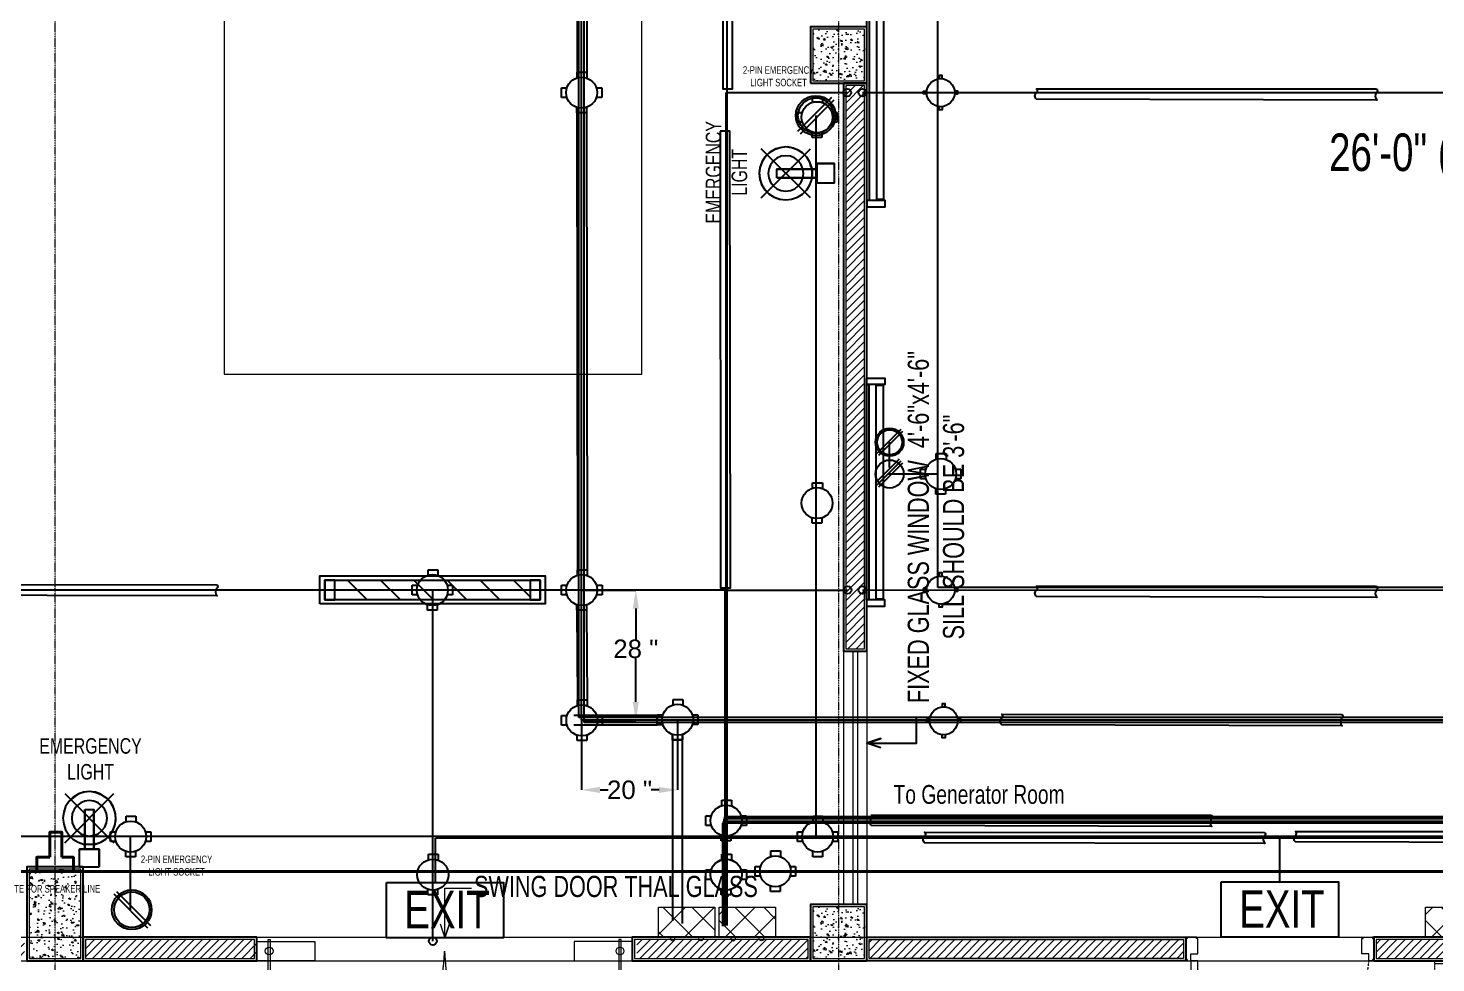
# Model space of a CAD drawing. Header units: inches. Extents: x -49881 to 95347, y -45374 to 27845.
# Drawn here: x 15659 to 23279, y 11811 to 16871 of the extents above; entities that cross this region are included whole.
import ezdxf

# ---------------------------------------------------------------- set-up
doc = ezdxf.new("R2010")
doc.units = ezdxf.units.IN
doc.header["$MEASUREMENT"] = 0
for name, pattern in [('DASH', [0.35, 0.25, -0.1]), ('DASHED', [0.75, 0.5, -0.25]), ('PHANTOMX2', [5, 2.5, -0.5, 0.5, -0.5, 0.5, -0.5])]:
    doc.linetypes.add(name, pattern=pattern)
doc.layers.get('Defpoints').update_dxf_attribs({"lineweight": 0})
for name, color, linetype in [('Cables', 7, 'Continuous'), ('COLLUM', 1, 'Continuous'), ('Layer 1', 7, 'Continuous'), ('Lights', 7, 'Continuous'), ('PVC Conduits and Circular Boxes', 7, 'Continuous'), ('Sockets', 7, 'Continuous'), ('wall 05', 3, 'Continuous')]:
    doc.layers.add(name, color=color, linetype=linetype)
for name, color, linetype, lineweight in [('dim-8', 18, 'Continuous', 15), ('DOOR', 115, 'Continuous', 15), ('DOOR_GLASS', 144, 'Continuous', 15), ('FLOORTILE', 40, 'Continuous', 9), ('Glass', 142, 'Continuous', 9), ('grid', 9, 'Continuous', 13), ('HACTH', 8, 'Continuous', 9), ('Parapet', 253, 'Continuous', 15), ('Plaster Line', 9, 'Continuous', 15), ('R_Hatch', 8, 'Continuous', 9), ('Sunshed', 5, 'Continuous', 15), ('Switchboard', 30, 'Continuous', 13), ('Text', 252, 'Continuous', 15), ('Text-02', 253, 'Continuous', 15), ('WINDOW', 140, 'Continuous', 9)]:
    doc.layers.add(name, color=color, linetype=linetype, lineweight=lineweight)
doc.styles.get("Standard").update_dxf_attribs({"font": 'arial.ttf'})
doc.styles.add('Swiss721', font='swisscl.ttf')
doc.dimstyles.get("Standard").update_dxf_attribs({"dimtxt": 100, "dimasz": 100, "dimexe": 0.18, "dimexo": 0.0625, "dimgap": 0.09, "dimtad": 0, "dimtih": 1, "dimtoh": 1, "dimdec": 0, "dimlfac": 0.03937, "dimzin": 0, "dimdsep": 46, "dimtxsty": 'Standard', "dimcen": 0.09, "dimclrd": 5, "dimclre": 5, "dimclrt": 256, "dimadec": 0, "dimazin": 0, "dimtfac": 1, "dimtdec": 0, "dimtofl": 0, "dimtmove": 0, "dimatfit": 3, "dimfxl": 1, "dimtolj": 1, "dimtzin": 0, "dimarcsym": 0})
pattern_1 = [(45, (-3568904.924, -4343165.375), (-22.4506403, 22.4506403), [])]

# ---------------------------------------------------------------- blocks, each defined once
blk = doc.blocks.new('A$C5AAA0143')
at = {"layer": 'Defpoints'}
for points in [[(-39.75, 5), (-40, 5), (-40, 4.75), (-39.75, 4.75)], [(0, 5), (-0.25, 5), (-0.25, 4.75), (0, 4.75)], [(-39.75, 0.25), (-40, 0.25), (-40, 0), (-39.75, 0)], [(0, 0.25), (-0.25, 0.25), (-0.25, 0), (0, 0)]]:
    blk.add_lwpolyline(points, close=True, dxfattribs=at)
at = {"layer": 'DOOR'}
for points in [[(-1.75, 10), (-2, 10), (-2, 11), (-2.5, 11), (-2.5, 5), (-1, 5), (-1, 11), (-1.5, 11), (-1.5, 10), (-1.75, 10), (-1.5, 10), (-1.5, 11), (-1, 11), (-1, 33.99), (-1.5, 33.99), (-1.5, 34.99), (-2, 34.99), (-2, 33.99), (-2.5, 33.99), (-2.5, 11), (-2.5, 39.99), (-1, 39.99), (-1, 33.99)], [(-39, 5), (-39, 3.5), (-37.5, 3.5), (-37.5, 0.25), (-37.75, 0.25), (-37.75, 0), (-39.75, 0), (-39.75, 0.25), (-40, 0.25), (-40, 4.75), (-39.75, 4.75), (-39.75, 5), (-39, 5)], [(-1, 5), (-1, 3.5), (-2.5, 3.5), (-2.5, 0.25), (-2.25, 0.25), (-2.25, 0), (-0.25, 0), (-0.25, 0.25), (0, 0.25), (0, 4.75), (-0.25, 4.75), (-0.25, 5), (-1, 5)]]:
    blk.add_lwpolyline(points, dxfattribs=at)
at = {"layer": 'DOOR', "linetype": 'DASHED', "lineweight": 0}
blk.add_arc((-0.49, 1.36), 38.68, 92.9729, 174.603, dxfattribs=at)
at = {"layer": 'HACTH', "lineweight": 0, "ltscale": 10}
for p, q in [((-1.5, 5), (-39, 5)), ((-2.25, 0), (-37.75, 0))]:
    blk.add_line(p, q, dxfattribs=at)
blk = doc.blocks.new('Switchboard')
at = {"layer": 'Switchboard'}
h = blk.add_hatch(dxfattribs=at)
h.set_pattern_fill('ANSI37', color=256, scale=35, angle=180)
h.set_pattern_definition([(225, (274.6596, 452.794), (3.093592, -3.093592), []), (315, (274.6596, 452.794), (3.093592, 3.093592), [])])
h.paths.add_polyline_path([(0, 6.41), (0, 0), (12.06, 0), (12.06, 6.41)])
blk.add_lwpolyline([(12.06, 0), (0, 0), (0, 6.41), (12.06, 6.41)], close=True, dxfattribs=at)
for points in [[(2.55, 0), (2.55, -0.28, 1), (3.48, -0.28), (3.48, 0)], [(9.52, 0), (9.52, -0.28, -1), (8.58, -0.28), (8.58, 0)]]:
    blk.add_lwpolyline(points, format="xyb", dxfattribs=at)
blk = doc.blocks.new('A$C63C712C3')
at = {"ltscale": 2}
for p, q in [((39.8, 42), (33.8, 42)), ((39.8, 15.9), (33.8, 15.9)), ((1230.6, 42), (1236.6, 42)), ((1230.6, 15.9), (1236.6, 15.9))]:
    blk.add_line(p, q, dxfattribs=at)
for points in [[(35.5, 102.6), (0, 102.6), (0, 0), (35.5, 0)], [(35.5, 102.6), (1235.5, 102.6), (1235.5, 90.2), (35.5, 90.2)], [(1235.5, 102.6), (1270.9, 102.6), (1270.9, 0), (1235.5, 0)], [(39.8, 47.6), (1230.6, 47.6), (1230.6, 10.1), (39.8, 10.1)]]:
    blk.add_lwpolyline(points, close=True, dxfattribs=at)
blk = doc.blocks.new('*D185')
at = {"color": 5, "lineweight": -2, "transparency": 16777216}
for p, q in [((18654.1, 13124.2), (18654.1, 12747.3)), ((19174, 13127.2), (19174, 12747.3)), ((18754.1, 12747.5), (18797.4, 12747.5)), ((19074, 12747.5), (19030.7, 12747.5))]:
    blk.add_line(p, q, dxfattribs=at)
at = {"color": 5, "transparency": 16777216}
for points in [[(18754.1, 12764.1), (18754.1, 12730.8), (18654.1, 12747.5)], [(19074, 12764.1), (19074, 12730.8), (19174, 12747.5)]]:
    blk.add_solid(points, dxfattribs=at)
at = {"layer": 'Defpoints', "color": 0, "transparency": 16777216}
for p in [(18654.1, 13124.2), (19174, 13127.3), (19174, 12747.5)]:
    blk.add_point(p, dxfattribs=at)
at = {"transparency": 16777216, "insert": (18914, 12747.5), "char_height": 100, "attachment_point": 5}
blk.add_mtext('\\A1;20 "', dxfattribs=at)
blk = doc.blocks.new('*D186')
at = {"color": 5, "lineweight": -2, "transparency": 16777216}
for p, q in [((18654.2, 13829.2), (18948.1, 13829.2)), ((18947.9, 13729.2), (18947.9, 13561.6)), ((18947.9, 13224.2), (18947.9, 13459.3)), ((18654.2, 13124.2), (18948.1, 13124.2))]:
    blk.add_line(p, q, dxfattribs=at)
at = {"color": 5, "transparency": 16777216}
for points in [[(18931.3, 13729.2), (18964.6, 13729.2), (18947.9, 13829.2)], [(18931.3, 13224.2), (18964.6, 13224.2), (18947.9, 13124.2)]]:
    blk.add_solid(points, dxfattribs=at)
at = {"layer": 'Defpoints', "color": 0, "transparency": 16777216}
for p in [(18654.1, 13829.2), (18947.9, 13829.2), (18654.1, 13124.2)]:
    blk.add_point(p, dxfattribs=at)
at = {"transparency": 16777216, "insert": (18947.9, 13510.5), "char_height": 100, "attachment_point": 5}
blk.add_mtext('\\A1;28 "', dxfattribs=at)

msp = doc.modelspace()

# ---------------------------------------------------------------- hatches: boundary and pattern name
at = {"layer": 'HACTH', "lineweight": 0}
h = msp.add_hatch(dxfattribs=at)
h.set_pattern_fill('AR-CONC', color=256, scale=12.7, style=0)
h.set_pattern_definition([(50, (-3419779.37, -4365799.64), (91.0920432, -7.9695211), [9.525, -104.775]), (355, (-3419779.37, -4365799.64), (-17.6214194, 95.528401), [7.62, -83.82]), (100.4514, (-3419771.78, -4365800.305), (73.4706915, 87.5588218), [8.0950041, -89.0450482]), (46.1842, (-3419779.37, -4365774.24), (135.5396132, -21.0209148), [14.2875, -157.1625]), (96.6356, (-3419768.07, -4365775.99), (118.7021636, 123.7129696), [12.1425066, -133.567551]), (351.1842, (-3419779.37, -4365774.24), (118.702067, 123.7130623), [11.43, -125.73]), (21, (-3419766.67, -4365780.59), (75.8071956, -51.1325991), [9.525, -104.775]), (326, (-3419766.67, -4365780.59), (30.9010472, 92.0940557), [7.62, -83.82]), (71.4514, (-3419760.35, -4365784.85), (106.7082738, 40.9613731), [8.0950041, -89.0450482]), (37.5, (-3419779.368, -4365799.64), (1.54430163, 42.27751944), [0, -82.804, 0, -85.09, 0, -84.1375]), (7.5, (-3419779.37, -4365799.64), (33.40983126, 50.0902874), [0, -48.514, 0, -80.899, 0, -32.0675]), (327.5, (-3419807.69, -4365799.64), (67.7954494, -2.8644687), [0, -31.75, 0, -99.06, 0, -131.445]), (317.5, (-3419820.39, -4365799.64), (74.0646435, 12.71333276), [0, -41.275, 0, -65.786, 0, -93.345])])
h.paths.add_polyline_path([(20186.1, 16864.5), (19906.7, 16864.5), (19906.7, 16585.1), (20186.1, 16585.1)])
h = msp.add_hatch(dxfattribs=at)
h.set_pattern_fill('ANSI31', color=256, scale=254, style=0)
h.set_pattern_definition(pattern_1)
h.paths.add_polyline_path([(20186.1, 16559.7), (20084.5, 16559.7), (20084.5, 13511.7), (20186.1, 13511.7)])
h = msp.add_hatch(dxfattribs=at)
h.set_pattern_fill('AR-CONC', color=256, scale=12.7, style=0)
h.set_pattern_definition([(50, (-3418839.57, -4370549.44), (91.0920432, -7.9695211), [9.525, -104.775]), (355, (-3418839.57, -4370549.44), (-17.6214194, 95.528401), [7.62, -83.82]), (100.4514, (-3418831.98, -4370550.105), (73.4706915, 87.5588218), [8.0950041, -89.0450482]), (46.1842, (-3418839.57, -4370524.04), (135.5396132, -21.0209148), [14.2875, -157.1625]), (96.6356, (-3418828.27, -4370525.79), (118.7021636, 123.7129696), [12.1425066, -133.567551]), (351.1842, (-3418839.57, -4370524.04), (118.702067, 123.7130623), [11.43, -125.73]), (21, (-3418826.87, -4370530.39), (75.8071956, -51.1325991), [9.525, -104.775]), (326, (-3418826.87, -4370530.39), (30.9010472, 92.0940557), [7.62, -83.82]), (71.4514, (-3418820.55, -4370534.65), (106.7082738, 40.9613731), [8.0950041, -89.0450482]), (37.5, (-3418839.568, -4370549.44), (1.54430163, 42.27751944), [0, -82.804, 0, -85.09, 0, -84.1375]), (7.5, (-3418839.57, -4370549.44), (33.40983126, 50.0902874), [0, -48.514, 0, -80.899, 0, -32.0675]), (327.5, (-3418867.89, -4370549.44), (67.7954494, -2.8644687), [0, -31.75, 0, -99.06, 0, -131.445]), (317.5, (-3418880.59, -4370549.44), (74.0646435, 12.71333276), [0, -41.275, 0, -65.786, 0, -93.345])])
h.paths.add_polyline_path([(15664.9, 11835.3), (15944.3, 11835.3), (15944.3, 12317.9), (15664.9, 12317.9)])
h = msp.add_hatch(dxfattribs=at)
h.set_pattern_fill('AR-CONC', color=256, scale=12.7, style=0)
h.set_pattern_definition([(50, (-3419779.37, -4370549.44), (91.0920432, -7.9695211), [9.525, -104.775]), (355, (-3419779.37, -4370549.44), (-17.6214194, 95.528401), [7.62, -83.82]), (100.4514, (-3419771.78, -4370550.105), (73.4706915, 87.5588218), [8.0950041, -89.0450482]), (46.1842, (-3419779.37, -4370524.04), (135.5396132, -21.0209148), [14.2875, -157.1625]), (96.6356, (-3419768.07, -4370525.79), (118.7021636, 123.7129696), [12.1425066, -133.567551]), (351.1842, (-3419779.37, -4370524.04), (118.702067, 123.7130623), [11.43, -125.73]), (21, (-3419766.67, -4370530.39), (75.8071956, -51.1325991), [9.525, -104.775]), (326, (-3419766.67, -4370530.39), (30.9010472, 92.0940557), [7.62, -83.82]), (71.4514, (-3419760.35, -4370534.65), (106.7082738, 40.9613731), [8.0950041, -89.0450482]), (37.5, (-3419779.368, -4370549.44), (1.54430163, 42.27751944), [0, -82.804, 0, -85.09, 0, -84.1375]), (7.5, (-3419779.37, -4370549.44), (33.40983126, 50.0902874), [0, -48.514, 0, -80.899, 0, -32.0675]), (327.5, (-3419807.69, -4370549.44), (67.7954494, -2.8644687), [0, -31.75, 0, -99.06, 0, -131.445]), (317.5, (-3419820.39, -4370549.44), (74.0646435, 12.71333276), [0, -41.275, 0, -65.786, 0, -93.345])])
h.paths.add_polyline_path([(20186.1, 12114.7), (19906.7, 12114.7), (19906.7, 11835.3), (20186.1, 11835.3)])
h = msp.add_hatch(dxfattribs=at)
h.set_pattern_fill('ANSI31', color=256, scale=254, style=0)
h.set_pattern_definition([(45, (-3822418.45, -4306135.633), (-22.4506403, 22.4506403), [])])
h.paths.add_polyline_path([(8197.3, 11835.3), (8197.3, 11936.9), (7790.9, 11936.9), (7790.9, 11835.3)])
h.paths.add_polyline_path([(11550.1, 11835.3), (11550.1, 11936.9), (11143.7, 11936.9), (11143.7, 11835.3)])
h.paths.add_polyline_path([(11880.3, 11936.9), (11880.3, 11835.3), (12286.7, 11835.3), (12286.7, 11936.9)])
h.paths.add_polyline_path([(15639.5, 11835.3), (15639.5, 11936.9), (15233.1, 11936.9), (15233.1, 11835.3)])
h.paths.add_polyline_path([(16896.8, 11835.3), (16896.8, 11936.9), (15969.7, 11936.9), (15969.7, 11835.3)])
h.paths.add_polyline_path([(18954.2, 11936.9), (18954.2, 11835.3), (19881.3, 11835.3), (19881.3, 11936.9)])
h.paths.add_polyline_path([(22954.7, 11936.9), (22954.7, 11835.3), (24072.3, 11835.3), (24072.3, 11936.9)])
h = msp.add_hatch(dxfattribs=at)
h.set_pattern_fill('ANSI31', color=256, scale=254, style=0)
h.set_pattern_definition(pattern_1)
h.paths.add_polyline_path([(20211.5, 11936.9), (20211.5, 11835.3), (21913.3, 11835.3), (21913.3, 11936.9)])
at = {"layer": 'Lights'}
h = msp.add_hatch(dxfattribs=at)
h.set_pattern_fill('ANSI31', color=256, scale=1016, angle=270)
h.set_pattern_definition([(315, (15242.31, 19619.15), (89.8026, 89.8026), [])])
h.paths.add_polyline_path([(18375.2, 13775.8), (18375.2, 13882.5), (17318.3, 13882.5), (17318.3, 13775.8)])
at = {"layer": 'R_Hatch', "lineweight": 0}
h = msp.add_hatch(dxfattribs=at)
h.set_pattern_fill('ANSI31', color=256, scale=381, angle=315, style=0)
h.set_pattern_definition([(0, (-3568904.924, -4343165.375), (1e-14, 47.625), [])])
h.paths.add_polyline_path([(13038.4, 9689), (13038.4, 10603.4), (3853.9, 10603.4), (3853.9, 11822.6), (3536.4, 11822.6), (3231.6, 9689)])
h.paths.add_polyline_path([(23767.5, 9689), (23462.7, 11822.6), (23272.2, 11822.6), (23272.2, 10603.4), (13105.9, 10603.4), (12970.9, 9689)])
h.paths.add_polyline_path([(3562.7, 11621.4), (3562.7, 11759.1), (3717.2, 11759.1), (3717.2, 11621.4)], flags=16)
h.paths.add_polyline_path([(14408, 9707.6), (14408, 9975.1)], flags=16)
at = {"layer": 'Switchboard'}
h = msp.add_hatch(dxfattribs=at)
h.set_pattern_fill('ANSI37', color=256, scale=889, angle=180)
h.set_pattern_definition([(225, (26374.57, 23450.52), (78.5772, -78.5772), []), (315, (26374.57, 23450.52), (78.5772, 78.5772), [])])
h.paths.add_polyline_path([(19398.2, 12112.3), (19398.2, 11949.6), (19704.6, 11949.6), (19704.6, 12112.3)])
h = msp.add_hatch(dxfattribs=at)
h.set_pattern_fill('ANSI37', color=256, scale=889, angle=180)
h.set_pattern_definition([(225, (30199.38, 23450.52), (78.5772, -78.5772), []), (315, (30199.38, 23450.52), (78.5772, 78.5772), [])])
h.paths.add_polyline_path([(23223, 12112.3), (23223, 11949.6), (23529.4, 11949.6), (23529.4, 12112.3)])

# ---------------------------------------------------------------- linework, layer by layer
for p, q in [((19905.2, 16469.4), (19905.2, 16499.1)), ((19905.2, 16499.1), (19957.6, 16499.1)), ((19957.6, 16499.1), (19957.7, 16467.7)), ((19819.4, 16362.5), (19819.4, 16415)), ((19819.4, 16415), (19849.1, 16415)), ((20008.9, 16415), (20038.6, 16415)), ((20038.6, 16415), (20038.6, 16362.5)), ((19849.1, 16362.5), (19819.4, 16362.5)), ((19902.6, 16279.2), (19902.6, 16308.9)), ((19955.1, 16308.9), (19955.1, 16279.2)), ((20038.6, 16362.5), (20008.9, 16362.5)), ((19955.1, 16279.2), (19902.6, 16279.2)), ((16323.1, 12468.3), (16293.4, 12468.3))]:
    msp.add_line(p, q)
at = {"color": 4}
for points in [[(17597.7, 12246.6), (18231.3, 12246.6), (18231.3, 11946.3), (17597.7, 11946.3)], [(22117.2, 12249.9), (22750.8, 12249.9), (22750.8, 11949.6), (22117.2, 11949.6)]]:
    msp.add_lwpolyline(points, close=True, dxfattribs=at)
for centre, radius in [((20091.9, 16521.6), 21.1), ((20174.6, 16521.6), 21.1), ((19928.9, 16388.7), 84.1), ((20094, 13829.2), 21.1), ((20174.6, 13829.2), 21.1), ((17849, 11928.9), 21.1)]:
    msp.add_circle(centre, radius)
at = {"layer": 'Cables', "color": 190}
for p, q in [((18640.2, 13140.1), (18640.2, 19216.4)), ((18654.1, 13124.2), (18654.1, 19227)), ((18668.4, 13111.5), (18668.4, 19235.9)), ((28024.1, 13140.1), (18640.2, 13140.1)), ((28024.1, 13124.2), (18654.1, 13124.2)), ((28024.1, 13111.5), (18668.4, 13111.5))]:
    msp.add_line(p, q, dxfattribs=at)
at = {"layer": 'Cables', "color": 3}
for p, q in [((19442.1, 12013.1), (19442.1, 19214)), ((19436.8, 12013.1), (19436.8, 16521.6)), ((19438.9, 16521.6), (20091.9, 16521.6)), ((20174.6, 16521.6), (26258.6, 16522.5)), ((19432, 16446), (19432, 16447.1)), ((19438.9, 13829.2), (3344.1, 13829.2)), ((17849, 11928.9), (17849, 13829.2)), ((19432, 12013.1), (19432, 13829.2)), ((19438.9, 13829.2), (20094, 13829.2)), ((20174.6, 13829.2), (26258.6, 13830.1))]:
    msp.add_line(p, q, dxfattribs=at)
at = {"layer": 'Cables', "color": 1}
for p, q in [((20583.5, 14457.4), (20583.5, 18491.8)), ((20321.9, 14492.9), (20321.9, 14629.4)), ((20583.5, 14457.4), (20313, 14457.4)), ((20583.5, 13842.2), (20583.5, 14457.4)), ((23540, 13842.2), (20583.5, 13842.2)), ((28133.3, 12576.8), (19421.3, 12576.8)), ((19421.3, 12576.8), (19421.3, 12009.7)), ((28133.3, 12590.4), (19424.5, 12590.4)), ((19424.5, 12590.4), (19424.5, 12009.7)), ((28133.3, 12601.7), (19427.7, 12601.7)), ((19427.7, 12601.7), (19427.7, 12009.7)), ((28133.3, 12567), (19417.5, 12567)), ((19417.5, 12567), (19417.5, 12009.7))]:
    msp.add_line(p, q, dxfattribs=at)
at = {"layer": 'Cables', "color": 6}
for p, q in [((19922, 16397.5), (19922, 12494.5)), ((28133.3, 12494.5), (12090.9, 12494.5)), ((16213.4, 12092.5), (16213.4, 12494.5)), ((28133.3, 12487.1), (17864.2, 12487.1)), ((17864.2, 12249.9), (17864.2, 12487.1)), ((22434, 12249.9), (22434, 12487.1))]:
    msp.add_line(p, q, dxfattribs=at)
at = {"layer": 'Cables'}
for p, q in [((18611.8, 13152.2), (19063.9, 13152.2)), ((18613.1, 13099.7), (19063.9, 13099.7)), ((19147.1, 13016.4), (19147.1, 12039.5)), ((19199.6, 13016.4), (19199.6, 12025.1))]:
    msp.add_line(p, q, dxfattribs=at)
at = {"layer": 'Cables', "color": 5, "lineweight": 40}
msp.add_line((7625.8, 12306.7), (25726, 12306.7), dxfattribs=at)
at = {"layer": 'Cables'}
for points in [[(19415.1, 19014), (19418.7, 16541.5), (19471.1, 16541.5), (19467.6, 19014), (19415.1, 19014)], [(19403.7, 16313.7), (19407.2, 13841.2), (19459.7, 13841.2), (19456.1, 16313.7), (19403.7, 16313.7)]]:
    msp.add_lwpolyline(points, dxfattribs=at)
at = {"layer": 'Cables', "color": 5, "lineweight": 40}
for points in [[(15776.8, 12382.9), (15776.8, 12519.4), (15840, 12519.4), (15840, 12382.9)], [(15840, 12382.9), (15903.7, 12382.9), (15903.7, 12306.7), (15705.5, 12306.7), (15705.5, 12382.9), (15776.8, 12382.9)]]:
    msp.add_lwpolyline(points, dxfattribs=at)
at = {"layer": 'COLLUM', "linetype": 'Continuous', "ltscale": 10}
for points in [[(19894, 16572.4), (20198.8, 16572.4), (20198.8, 16877.2), (19894, 16877.2)], [(15652.2, 11822.6), (15957, 11822.6), (15957, 12330.6), (15652.2, 12330.6)], [(19894, 11822.6), (20198.8, 11822.6), (20198.8, 12127.4), (19894, 12127.4)]]:
    msp.add_lwpolyline(points, close=True, dxfattribs=at)
at = {"layer": 'DOOR_GLASS'}
for points in [[(16896.8, 11927.2), (17210.8, 11927.2), (17210.8, 11822.6), (16896.8, 11822.6)], [(16956.9, 10906.7), (16956.9, 11936.9), (16969.5, 11936.9), (16969.5, 10906.7)], [(18928.8, 11927.2), (18614.8, 11927.2), (18614.8, 11822.6), (18928.8, 11822.6)], [(18868.7, 10906.7), (18868.7, 11936.9), (18856.1, 11936.9), (18856.1, 10906.7)]]:
    msp.add_lwpolyline(points, close=True, dxfattribs=at)
for centre in [(16963.2, 11875.4), (18862.4, 11875.4)]:
    msp.add_circle(centre, 20.9, dxfattribs=at)
for centre, start, end in [((16918.5, 11900), 272.94074, 358.55127), ((18907.2, 11900), 181.44873, 267.05926)]:
    msp.add_arc(centre, 994.7, start, end, dxfattribs=at)
at = {"layer": 'FLOORTILE', "linetype": 'Continuous', "ltscale": 10}
msp.add_lwpolyline([(16719, 14997.6), (18979.6, 14997.6), (18979.6, 20077.6), (16719, 20077.6)], close=True, dxfattribs=at)
msp.add_lwpolyline([(17889.2, 12022.1), (17914.5, 11946.3), (17939.7, 12022.1), (17914.5, 11946.3), (17914.5, 12215.4), (18058.4, 12215.4)], dxfattribs=at)
at = {"layer": 'Glass'}
for points in [[(20122.6, 13499), (20122.6, 12127.4)], [(20148, 13499), (20148, 12127.4)]]:
    msp.add_lwpolyline(points, dxfattribs=at)
at = {"layer": 'grid', "linetype": 'PHANTOMX2', "ltscale": 0.2}
for points in [[(15804.6, 11341.4), (15804.6, 21902)], [(20046.4, 11341.4), (20046.4, 21902)]]:
    msp.add_lwpolyline(points, dxfattribs=at)
at = {"layer": 'Layer 1', "color": 1}
for points in [[(19770.3, 16227.7), (19736.9, 16225.6), (19705.5, 16217.2), (19676.2, 16200.5), (19653.1, 16179.6), (19634.3, 16152.4), (19621.8, 16121), (19615.5, 16089.6), (19619.7, 16056.1), (19628, 16024.7), (19646.9, 15997.5), (19667.8, 15974.5), (19697.1, 15955.7), (19726.4, 15945.2), (19759.9, 15941)], [(19759.9, 16227.7), (19728.5, 16223.5), (19697.1, 16213), (19669.9, 16196.3), (19646.9, 16173.3), (19630.1, 16146.1), (19619.7, 16116.8), (19615.5, 16083.3), (19619.7, 16051.9), (19630.1, 16022.6), (19646.9, 15995.4), (19669.9, 15972.4), (19697.1, 15955.7), (19728.5, 15945.2), (19759.9, 15941), (19791.3, 15945.2), (19822.6, 15955.7), (19849.8, 15972.4), (19872.9, 15995.4), (19889.6, 16022.6), (19900, 16051.9), (19902.1, 16083.3), (19900, 16116.8), (19889.6, 16146.1), (19872.9, 16173.3), (19849.8, 16196.3), (19822.6, 16213), (19791.3, 16223.5), (19759.9, 16227.7)], [(19893.8, 15951.5), (19625.9, 16217.2)], [(19625.9, 15951.5), (19893.8, 16217.2)], [(19759.9, 16179.6), (19734.8, 16177.5), (19711.7, 16167), (19692.9, 16152.4), (19676.2, 16131.4), (19667.8, 16108.4), (19663.6, 16083.3), (19667.8, 16060.3), (19676.2, 16037.3), (19692.9, 16016.4), (19711.7, 16001.7), (19734.8, 15991.2), (19759.9, 15989.1), (19785, 15991.2), (19808, 16001.7), (19826.8, 16016.4), (19843.6, 16037.3), (19851.9, 16060.3), (19856.1, 16083.3), (19851.9, 16108.4), (19843.6, 16131.4), (19826.8, 16152.4), (19808, 16167), (19785, 16177.5), (19759.9, 16179.6)], [(19898, 16118.9), (19889.6, 16146.1), (19872.9, 16173.3), (19851.9, 16194.2), (19826.8, 16211), (19799.6, 16221.4), (19770.3, 16227.7)], [(19927.3, 16108.4), (19927.3, 16060.3), (19711.7, 16060.3)], [(19927.3, 16108.4), (19711.7, 16108.4), (19912.6, 16108.4), (19927.3, 16108.4), (19927.3, 16060.3)], [(19711.7, 16060.3), (19711.7, 16108.4)], [(19711.7, 16060.3), (19711.7, 16108.4)], [(19898, 16118.9), (19902.1, 16108.4), (19902.1, 16060.3)], [(20023.5, 16031), (19927.3, 16031), (19927.3, 16137.7), (20023.5, 16137.7)], [(20023.5, 16137.7), (19927.3, 16137.7)], [(19927.3, 16137.7), (19927.3, 16031)], [(20023.5, 16031), (20023.5, 16137.7)], [(19711.7, 16060.3), (19927.3, 16060.3)], [(16133.5, 12583.7), (16131.4, 12617.2), (16123, 12648.6), (16106.3, 12677.9), (16085.4, 12700.9), (16058.1, 12719.7), (16026.8, 12732.3), (15995.4, 12738.6), (15961.9, 12734.4), (15930.5, 12726), (15903.3, 12707.2), (15880.3, 12686.2), (15861.5, 12657), (15851, 12627.7), (15846.8, 12594.2)], [(16133.5, 12594.2), (16129.3, 12625.6), (16118.8, 12657), (16102.1, 12684.2), (16079.1, 12707.2), (16051.9, 12723.9), (16022.6, 12734.4), (15989.1, 12738.6), (15957.7, 12734.4), (15928.4, 12723.9), (15901.2, 12707.2), (15878.2, 12684.2), (15861.5, 12657), (15851, 12625.6), (15846.8, 12594.2), (15851, 12562.8), (15861.5, 12531.4), (15878.2, 12504.2), (15901.2, 12481.2), (15928.4, 12464.5), (15957.7, 12454), (15989.1, 12451.9), (16022.6, 12454), (16051.9, 12464.5), (16079.1, 12481.2), (16102.1, 12504.2), (16118.8, 12531.4), (16129.3, 12562.8), (16133.5, 12594.2)], [(15857.3, 12460.3), (16123, 12728.1)], [(15857.3, 12728.1), (16123, 12460.3)], [(16085.4, 12594.2), (16083.3, 12619.3), (16072.8, 12642.3), (16058.1, 12661.1), (16037.2, 12677.9), (16014.2, 12686.2), (15989.1, 12690.4), (15966.1, 12686.2), (15943.1, 12677.9), (15922.1, 12661.1), (15907.5, 12642.3), (15897, 12619.3), (15894.9, 12594.2), (15897, 12569.1), (15907.5, 12546.1), (15922.1, 12527.2), (15943.1, 12510.5), (15966.1, 12502.1), (15989.1, 12497.9), (16014.2, 12502.1), (16037.2, 12510.5), (16058.1, 12527.2), (16072.8, 12546.1), (16083.3, 12569.1), (16085.4, 12594.2)], [(15966.1, 12642.3), (15966.1, 12426.8)], [(16014.2, 12426.8), (15966.1, 12426.8), (15966.1, 12642.3)], [(16014.2, 12426.8), (16014.2, 12642.3), (16014.2, 12441.4), (16014.2, 12426.8), (15966.1, 12426.8)], [(15966.1, 12642.3), (16014.2, 12642.3)], [(15966.1, 12642.3), (16014.2, 12642.3)], [(16024.7, 12456.1), (16051.9, 12464.5), (16079.1, 12481.2), (16100, 12502.1), (16116.7, 12527.2), (16127.2, 12554.4), (16133.5, 12583.7)], [(15936.8, 12330.6), (15936.8, 12426.8), (16043.5, 12426.8), (16043.5, 12330.6)], [(16043.5, 12426.8), (15936.8, 12426.8)], [(16024.7, 12456.1), (16014.2, 12451.9), (15966.1, 12451.9)], [(16043.5, 12330.6), (16043.5, 12426.8)], [(15936.8, 12330.6), (16043.5, 12330.6)]]:
    msp.add_lwpolyline(points, dxfattribs=at)
at = {"layer": 'Lights'}
for points in [[(17237.2, 13754), (17237.2, 13906.4), (18456.4, 13906.4), (18456.4, 13754)], [(17263.9, 13775.8), (17263.9, 13882.5), (18429.6, 13882.5), (18429.6, 13775.8)], [(17263.9, 13882.5), (17263.9, 13775.8), (17318.3, 13775.8), (17318.3, 13882.5)], [(18375.2, 13882.5), (18375.2, 13775.8), (18429.6, 13775.8), (18429.6, 13882.5)]]:
    msp.add_lwpolyline(points, close=True, dxfattribs=at)
at = {"layer": 'Parapet'}
for points in [[(3231.6, 11822.6), (28253.2, 11822.6), (28253.2, 21119), (3231.6, 21119)], [(3358.6, 11949.6), (28126.2, 11949.6), (28126.2, 20992), (3358.6, 20992)]]:
    msp.add_lwpolyline(points, close=True, dxfattribs=at)
at = {"layer": 'Plaster Line'}
for points in [[(19906.7, 16585.1), (20186.1, 16585.1), (20186.1, 16864.5), (19906.7, 16864.5)], [(20186.1, 16559.7), (20084.5, 16559.7), (20084.5, 13511.7), (20186.1, 13511.7)], [(15664.9, 11835.3), (15944.3, 11835.3), (15944.3, 12317.9), (15664.9, 12317.9)], [(19906.7, 11835.3), (20186.1, 11835.3), (20186.1, 12114.7), (19906.7, 12114.7)], [(16884.1, 11936.9), (15969.7, 11936.9), (15969.7, 11835.3), (16884.1, 11835.3)], [(19881.3, 11936.9), (18941.5, 11936.9), (18941.5, 11835.3), (19881.3, 11835.3)], [(20211.5, 11936.9), (21913.3, 11936.9), (21913.3, 11835.3), (20211.5, 11835.3)], [(24072.3, 11936.9), (22954.7, 11936.9), (22954.7, 11835.3), (24072.3, 11835.3)]]:
    msp.add_lwpolyline(points, close=True, dxfattribs=at)
at = {"layer": 'PVC Conduits and Circular Boxes'}
for p, q in [((18627.1, 19104.4), (18630.6, 16631.9)), ((18679.5, 19104.4), (18683.1, 16631.9)), ((18630.6, 16602.2), (18630.6, 16631.9)), ((18630.6, 16631.9), (18683.1, 16631.9)), ((18683.1, 16631.9), (18683.2, 16600.5)), ((18544.9, 16495.3), (18544.9, 16547.8)), ((18544.9, 16547.8), (18574.6, 16547.8)), ((18734.3, 16547.8), (18764, 16547.8)), ((18764, 16547.8), (18764, 16495.3)), ((18574.6, 16495.3), (18544.9, 16495.3)), ((18764, 16495.3), (18734.3, 16495.3)), ((18628.1, 16412), (18628.1, 16441.7)), ((18680.5, 16412), (18628.1, 16412)), ((18628.1, 16412), (18631.6, 13939.5)), ((18680.5, 16441.7), (18680.5, 16412)), ((18680.5, 16412), (18684.1, 13939.5)), ((20574.6, 14538.1), (20574.6, 14567.8)), ((20574.6, 14567.8), (20627, 14567.8)), ((20627, 14567.8), (20627.1, 14536.4)), ((20488.8, 14431.2), (20488.8, 14483.6)), ((20488.8, 14483.6), (20518.5, 14483.6)), ((20678.2, 14483.6), (20707.9, 14483.6)), ((20707.9, 14483.6), (20707.9, 14431.2)), ((19905.2, 14380.7), (19905.2, 14410.3)), ((19905.2, 14410.3), (19957.6, 14410.3)), ((19957.6, 14410.3), (19957.7, 14378.9)), ((20518.5, 14431.2), (20488.8, 14431.2)), ((20707.9, 14431.2), (20678.2, 14431.2)), ((20572, 14347.9), (20572, 14377.6)), ((20624.5, 14347.9), (20572, 14347.9)), ((20624.5, 14377.6), (20624.5, 14347.9)), ((19902.6, 14190.5), (19902.6, 14220.2)), ((19955.1, 14190.5), (19902.6, 14190.5)), ((19955.1, 14220.2), (19955.1, 14190.5)), ((17823.1, 13909.8), (17823.1, 13939.5)), ((17823.1, 13939.5), (17875.5, 13939.5)), ((17875.5, 13939.5), (17875.6, 13908.1)), ((18631.6, 13909.8), (18631.6, 13939.5)), ((18631.6, 13939.5), (18684.1, 13939.5)), ((18684.1, 13939.5), (18684.2, 13908.1)), ((17737.3, 13802.9), (17737.3, 13855.4)), ((17737.3, 13855.4), (17767, 13855.4)), ((17767, 13802.9), (17737.3, 13802.9)), ((17956.5, 13802.9), (17926.6, 13802.9)), ((17926.8, 13855.4), (17956.5, 13855.4)), ((17956.5, 13855.4), (17956.5, 13802.9)), ((18545.9, 13802.9), (18545.9, 13855.4)), ((18545.9, 13855.4), (18575.6, 13855.4)), ((18575.6, 13802.9), (18545.9, 13802.9)), ((18735.3, 13855.4), (18765, 13855.4)), ((18765, 13802.9), (18735.3, 13802.9)), ((18765, 13855.4), (18765, 13802.9)), ((17820.5, 13719.6), (17820.5, 13749.3)), ((17873, 13719.6), (17820.5, 13719.6)), ((17873, 13749.3), (17873, 13719.6)), ((17873, 13749.3), (17873, 13719.6)), ((18629.1, 13719.6), (18629.1, 13749.3)), ((18681.6, 13719.6), (18629.1, 13719.6)), ((18629.1, 13719.6), (18631.7, 13236.3)), ((18681.6, 13749.3), (18681.6, 13719.6)), ((18681.6, 13719.6), (18684.1, 13236.3)), ((18632.3, 13204.5), (18632.3, 13234.2)), ((18632.3, 13234.2), (18684.7, 13234.2)), ((18684.7, 13234.2), (18684.8, 13202.8)), ((19150.3, 13207.9), (19150.3, 13237.6)), ((19150.3, 13237.6), (19202.8, 13237.6)), ((19202.8, 13237.6), (19202.9, 13206.2)), ((18546.5, 13097.6), (18546.5, 13150.1)), ((18546.5, 13150.1), (18576.2, 13150.1)), ((18735.9, 13150.1), (18765.6, 13150.1)), ((18765.6, 13150.1), (18765.6, 13097.6)), ((19063.9, 13099.7), (19063.9, 13152.2)), ((19063.9, 13152.2), (19093.6, 13152.2)), ((19064.6, 13101), (19064.6, 13153.5)), ((19064.6, 13153.5), (19094.2, 13153.5)), ((19254, 13153.5), (19283.7, 13153.5)), ((19283.7, 13153.5), (19283.7, 13101)), ((18576.2, 13097.6), (18546.5, 13097.6)), ((18629.7, 13014.4), (18629.7, 13044.1)), ((18682.2, 13044.1), (18682.2, 13014.4)), ((18765.6, 13097.6), (18735.9, 13097.6)), ((19093.6, 13099.7), (19063.9, 13099.7)), ((19094.2, 13101), (19064.6, 13101)), ((19147.1, 13016.4), (19147.1, 13046.1)), ((19147.7, 13017.7), (19147.7, 13047.4)), ((19199.6, 13046.1), (19199.6, 13016.4)), ((19200.2, 13047.4), (19200.2, 13017.7)), ((19283.7, 13101), (19254, 13101)), ((18682.2, 13014.4), (18629.7, 13014.4)), ((19199.6, 13016.4), (19147.1, 13016.4)), ((19200.2, 13017.7), (19147.7, 13017.7)), ((19413.1, 12661.7), (19413.1, 12691.4)), ((19413.1, 12691.4), (19465.6, 12691.4)), ((19465.6, 12691.4), (19465.7, 12660)), ((16189.8, 12575.2), (16189.8, 12604.9)), ((16189.8, 12604.9), (16242.2, 12604.9)), ((16242.2, 12604.9), (16242.3, 12573.5)), ((19327.4, 12554.8), (19327.4, 12607.3)), ((19327.4, 12607.3), (19357.1, 12607.3)), ((19516.8, 12607.3), (19546.5, 12607.3)), ((19546.5, 12607.3), (19546.5, 12554.8)), ((19908.3, 12575.2), (19908.3, 12604.9)), ((19908.3, 12604.9), (19960.8, 12604.9)), ((19960.8, 12604.9), (19960.9, 12573.5)), ((16104, 12468.3), (16104, 12520.8)), ((16104, 12520.8), (16133.7, 12520.8)), ((16293.4, 12520.8), (16323.1, 12520.8)), ((16323.1, 12520.8), (16323.1, 12468.3)), ((19357.1, 12554.8), (19327.4, 12554.8)), ((19410.6, 12471.6), (19410.6, 12501.3)), ((19463, 12501.3), (19463, 12471.6)), ((19546.5, 12554.8), (19516.8, 12554.8)), ((19822.6, 12468.3), (19822.6, 12520.8)), ((19822.6, 12520.8), (19852.3, 12520.8)), ((20012, 12520.8), (20041.7, 12520.8)), ((20041.7, 12520.8), (20041.7, 12468.3)), ((16133.7, 12468.3), (16104, 12468.3)), ((19463, 12471.6), (19410.6, 12471.6)), ((19852.3, 12468.3), (19822.6, 12468.3)), ((20041.7, 12468.3), (20012, 12468.3)), ((16187.2, 12385), (16187.2, 12414.7)), ((16239.7, 12385), (16187.2, 12385)), ((16239.7, 12414.7), (16239.7, 12385)), ((17825.3, 12369.3), (17825.3, 12399)), ((17825.3, 12399), (17877.8, 12399)), ((17877.8, 12399), (17877.9, 12367.6)), ((19413.1, 12369.5), (19413.1, 12399.2)), ((19413.1, 12399.2), (19465.6, 12399.2)), ((19413.1, 12369.3), (19413.1, 12399)), ((19413.1, 12399), (19465.6, 12399)), ((19465.6, 12399.2), (19465.7, 12367.8)), ((19465.6, 12399), (19465.7, 12367.6)), ((19679.5, 12387.4), (19679.5, 12417.1)), ((19679.5, 12417.1), (19731.9, 12417.1)), ((19731.9, 12417.1), (19732, 12385.7)), ((19905.8, 12385), (19905.8, 12414.7)), ((19958.3, 12385), (19905.8, 12385)), ((19958.3, 12414.7), (19958.3, 12385)), ((19327.4, 12262.6), (19327.4, 12315.1)), ((19327.4, 12315.1), (19357.1, 12315.1)), ((19516.8, 12315.1), (19546.5, 12315.1)), ((19546.5, 12315.1), (19546.5, 12262.6)), ((19593.7, 12280.5), (19593.7, 12332.9)), ((19593.7, 12332.9), (19623.4, 12332.9)), ((19623.4, 12280.5), (19593.7, 12280.5)), ((19783.1, 12332.9), (19812.8, 12332.9)), ((19812.8, 12280.5), (19783.1, 12280.5)), ((19812.8, 12332.9), (19812.8, 12280.5)), ((17822.7, 12179.1), (17822.7, 12208.8)), ((17875.2, 12208.8), (17875.2, 12179.1)), ((19357.1, 12262.6), (19327.4, 12262.6)), ((19410.6, 12179.3), (19410.6, 12209)), ((19410.6, 12179.1), (19410.6, 12208.8)), ((19463, 12209), (19463, 12179.3)), ((19463, 12208.8), (19463, 12179.1)), ((19546.5, 12262.6), (19516.8, 12262.6)), ((19676.9, 12197.2), (19676.9, 12226.9)), ((19729.4, 12197.2), (19676.9, 12197.2)), ((19729.4, 12226.9), (19729.4, 12197.2)), ((17875.2, 12179.1), (17822.7, 12179.1)), ((19463, 12179.3), (19410.6, 12179.3)), ((19463, 12179.1), (19410.6, 12179.1))]:
    msp.add_line(p, q, dxfattribs=at)
for points in [[(20605.8, 16597), (20605.8, 16614.2), (20590.7, 16614.2), (20590.7, 16597)], [(20522.7, 16514.8), (20505.5, 16515), (20505.7, 16530.1), (20522.9, 16529.9)], [(20673.8, 16514.8), (20691, 16515), (20690.8, 16530.1), (20673.6, 16529.9)], [(20605.8, 16446.1), (20605.8, 16428.9), (20590.7, 16428.9), (20590.7, 16446.1)], [(20605.8, 13904.6), (20605.8, 13921.8), (20590.7, 13921.8), (20590.7, 13904.6)], [(20522.7, 13822.4), (20505.5, 13822.6), (20505.7, 13837.7), (20522.9, 13837.5)], [(20673.8, 13822.4), (20691, 13822.6), (20690.8, 13837.7), (20673.6, 13837.5)], [(20605.8, 13753.7), (20605.8, 13736.5), (20590.7, 13736.5), (20590.7, 13753.7)], [(20621.6, 13196.9), (20621.6, 13214.1), (20606.5, 13214.1), (20606.5, 13196.9)], [(20538.6, 13114.7), (20521.3, 13114.8), (20521.5, 13129.9), (20538.7, 13129.7)], [(20689.6, 13114.7), (20706.8, 13114.8), (20706.6, 13129.9), (20689.4, 13129.7)], [(20621.6, 13046), (20621.6, 13028.8), (20606.5, 13028.8), (20606.5, 13046)]]:
    msp.add_lwpolyline(points, dxfattribs=at)
for points in [[(22956.8, 16542.1, -0.56347), (22956.8, 16521.8, 0.368601), (22959.1, 16480.9), (21116.7, 16486.1, -0.456322), (21116.8, 16521.8, 0.605884), (21116.8, 16542.8)], [(16679, 13858.4, -0.56347), (16679, 13838.2, 0.368601), (16681.2, 13797.3), (14838.8, 13802.4, -0.456322), (14839, 13838.2, 0.605884), (14839, 13859.1)], [(22956.8, 13849.7, -0.56347), (22956.8, 13829.4, 0.368601), (22959.1, 13788.5), (21116.7, 13793.7, -0.456322), (21116.8, 13829.4, 0.605884), (21116.8, 13850.4)], [(22768.5, 13155.9, -0.56347), (22768.5, 13135.7, 0.368601), (22770.8, 13094.8), (20928.4, 13099.9, -0.456322), (20928.5, 13135.7, 0.605884), (20928.5, 13156.6)], [(22063.3, 12610.7, -0.56347), (22063.3, 12590.4, 0.368601), (22065.5, 12549.5), (20223.2, 12554.6, -0.456322), (20223.3, 12590.4, 0.605884), (20223.3, 12611.4)], [(22351.1, 12517.8, -0.56347), (22351.1, 12497.6, 0.368601), (22353.4, 12456.7), (20511, 12461.8, -0.456322), (20511.1, 12497.6, 0.605884), (20511.1, 12518.5)], [(24358.6, 12521.5, -0.56347), (24358.6, 12501.3, 0.368601), (24360.8, 12460.4), (22518.4, 12465.5, -0.456322), (22518.6, 12501.3, 0.605884), (22518.6, 12522.2)]]:
    msp.add_lwpolyline(points, format="xyb", close=True, dxfattribs=at)
at = {"layer": 'PVC Conduits and Circular Boxes', "linetype": 'Continuous', "ltscale": 10}
msp.add_lwpolyline([(20274.6, 12974.6), (20198.8, 12999.8), (20274.6, 13025.1), (20198.8, 12999.8), (20468, 12999.8), (20468, 13143.8)], dxfattribs=at)
at = {"layer": 'PVC Conduits and Circular Boxes'}
for centre, radius in [((18654.3, 16521.6), 84.1), ((20598.3, 16521.6), 75.8), ((20598.3, 14457.4), 84.1), ((19928.9, 14300), 84.1), ((17846.8, 13829.1), 84.1), ((18655.3, 13829.2), 84.1), ((20598.3, 13829.2), 75.8), ((18655.9, 13123.9), 84.1), ((19174, 13127.3), 84.1), ((20614.1, 13121.4), 75.8), ((19436.8, 12581.1), 84.1), ((16213.4, 12494.5), 84.1), ((19932, 12494.5), 84.1), ((17849, 12288.6), 84.1), ((19436.8, 12288.8), 84.1), ((19436.8, 12288.6), 84.1), ((19703.1, 12306.7), 84.1)]:
    msp.add_circle(centre, radius, dxfattribs=at)
at = {"layer": 'Sockets', "color": 1}
for p, q in [((20007.4, 16495.4), (19823.8, 16311.8)), ((20020.7, 16480.6), (19837.1, 16296.9)), ((16136.5, 12197.6), (16320.1, 12014)), ((16121.6, 12184.3), (16305.2, 12000.7))]:
    msp.add_line(p, q, dxfattribs=at)
at = {"layer": 'Sockets', "color": 3}
for p, q in [((20382.1, 14698.5), (20252.6, 14569)), ((20391.5, 14688), (20261.9, 14558.5))]:
    msp.add_line(p, q, dxfattribs=at)
at = {"layer": 'Sockets', "color": 5}
for p, q in [((20372.7, 14536.9), (20243.2, 14407.4)), ((20382.1, 14526.5), (20252.6, 14396.9)), ((20391.5, 14516), (20261.9, 14386.5))]:
    msp.add_line(p, q, dxfattribs=at)
at = {"layer": 'Sockets', "color": 1}
for centre, radius in [((19922, 16397.5), 107.5), ((19922, 16397.5), 96.2), ((16219.5, 12098.9), 107.5), ((16219.5, 12098.9), 96.2)]:
    msp.add_circle(centre, radius, dxfattribs=at)
at = {"layer": 'Sockets', "color": 3}
for radius in [75.8, 67.9]:
    msp.add_circle((20321.9, 14629.4), radius, dxfattribs=at)
at = {"layer": 'Sockets', "color": 5}
msp.add_circle((20321.9, 14457.4), 75.8, dxfattribs=at)
at = {"layer": 'Sunshed', "linetype": 'DASH'}
msp.add_line((23272.2, 10603.4), (23272.2, 11822.6), dxfattribs=at)
at = {"layer": 'Switchboard'}
for points in [[(19704.6, 11949.6), (19398.2, 11949.6), (19398.2, 12112.3), (19704.6, 12112.3)], [(23529.4, 11949.6), (23223, 11949.6), (23223, 12112.3), (23529.4, 12112.3)]]:
    msp.add_lwpolyline(points, close=True, dxfattribs=at)
for points in [[(19462.9, 11949.6), (19462.9, 11942.5, 1), (19486.7, 11942.5), (19486.7, 11949.6)], [(19639.9, 11949.6), (19639.9, 11942.5, -1), (19616.1, 11942.5), (19616.1, 11949.6)]]:
    msp.add_lwpolyline(points, format="xyb", dxfattribs=at)
at = {"layer": 'wall 05'}
for points in [[(20198.8, 16572.4), (20071.8, 16572.4), (20071.8, 13499), (20198.8, 13499)], [(16896.8, 11949.6), (15957, 11949.6), (15957, 11822.6), (16896.8, 11822.6)], [(19894, 11949.6), (18928.8, 11949.6), (18928.8, 11822.6), (19894, 11822.6)], [(20198.8, 11949.6), (21926, 11949.6), (21926, 11822.6), (20198.8, 11822.6)], [(24085, 11949.6), (22942, 11949.6), (22942, 11822.6), (24085, 11822.6)]]:
    msp.add_lwpolyline(points, close=True, dxfattribs=at)
at = {"layer": 'WINDOW', "linetype": 'Continuous', "ltscale": 10}
for points in [[(20071.8, 13499), (20071.8, 12127.4)], [(20198.8, 13499), (20198.8, 12127.4)]]:
    msp.add_lwpolyline(points, dxfattribs=at)

# ---------------------------------------------------------------- block references
at = {"layer": 'DOOR', "lineweight": 0, "xscale": 25.4, "yscale": 25.4, "zscale": 25.4, "rotation": 180}
msp.add_blockref('A$C5AAA0143', (21926, 11949.6), dxfattribs=at)
at = {"layer": 'Lights', "lineweight": 0, "xscale": 0.9717457119858204, "yscale": 0.9717457122522172, "zscale": 0.9717457123347089, "rotation": 90}
for p in [(20298.5, 15904.1), (20296.1, 13742)]:
    msp.add_blockref('A$C63C712C3', p, dxfattribs=at)
at = {"layer": 'Switchboard', "xscale": 25.4, "yscale": 25.4, "zscale": 25.4}
msp.add_blockref('Switchboard', (19070.2, 11949.6), dxfattribs=at)

# ---------------------------------------------------------------- texts
at = {"layer": 'dim-8', "linetype": 'Continuous', "ltscale": 10, "insert": (20573.3, 14170.2), "char_height": 114.3, "attachment_point": 5, "rotation": 90, "style": 'Swiss721'}
msp.add_mtext('\\A1;FIXED GLASS WINDOW  4\'-6"x4\'-6"\\PSILL SHOULD BE 3\'-6"', dxfattribs=at)
at = {"layer": 'dim-8', "linetype": 'Continuous', "ltscale": 10, "insert": (18840.4, 12224.2), "char_height": 114.3, "attachment_point": 5, "style": 'Swiss721'}
msp.add_mtext('\\A1;SWING DOOR THAL GLASS', dxfattribs=at)
at = {"layer": 'PVC Conduits and Circular Boxes', "linetype": 'Continuous', "ltscale": 10, "insert": (24059, 16338), "char_height": 203.2, "attachment_point": 5, "style": 'Swiss721'}
msp.add_mtext('\\A1;MCC ROOM\\P26\'-0" (7.8 m) x 29\'-8" (8.9 m)', dxfattribs=at)
at = {"layer": 'Text', "color": 4, "attachment_point": 2, "style": 'Swiss721'}
for s, insert, char_height, width in [('2-PIN EMERGENCY LIGHT SOCKET', (19721, 16664.5), 40.64, 499.131), ('EMERGENCY LIGHT ', (15996.1, 13027.5), 84, 657.618), ('2-PIN EMERGENCY LIGHT SOCKET', (16462, 12392), 40.64, 499.131), ('TE FOR SPEAKER LINE', (15816.1, 12232.5), 40.64, 499.131), ('EXIT ', (17925.9, 12201.3), 203.2, 1590.809), ('EXIT ', (22445.4, 12204.5), 203.2, 1590.809)]:
    msp.add_mtext(s, dxfattribs=dict(at, insert=insert, char_height=char_height, width=width))
at = {"layer": 'Text', "color": 4, "insert": (19326.5, 16090.3), "char_height": 84, "width": 657.618, "attachment_point": 2, "rotation": 90, "style": 'Swiss721'}
msp.add_mtext('EMERGENCY LIGHT ', dxfattribs=at)
at = {"layer": 'Text-02', "color": 1, "linetype": 'Continuous', "ltscale": 10, "insert": (20805.9, 12722.4), "char_height": 101.6, "attachment_point": 5, "style": 'Swiss721'}
msp.add_mtext('\\A1;To Generator Room', dxfattribs=at)

# ---------------------------------------------------------------- dimensions: what is measured, and where the dimension line sits
dim = msp.add_linear_dim(base=(18947.9, 13829.2), p1=(18654.1, 13124.2), p2=(18654.1, 13829.2), angle=90, dimstyle='Standard', override={"dimpost": ' "'})
dim.commit()
dim.dimension.update_dxf_attribs({"geometry": '*D186', "text_midpoint": (18947.9, 13510.5), "dimtype": 160})
dim = msp.add_linear_dim(base=(19174, 12747.5), p1=(18654.1, 13124.2), p2=(19174, 13127.3), dimstyle='Standard', override={"dimpost": ' "'})
dim.commit()
dim.dimension.update_dxf_attribs({"geometry": '*D185', "text_midpoint": (18914, 12747.5)})

doc.saveas('drawing.dxf')
